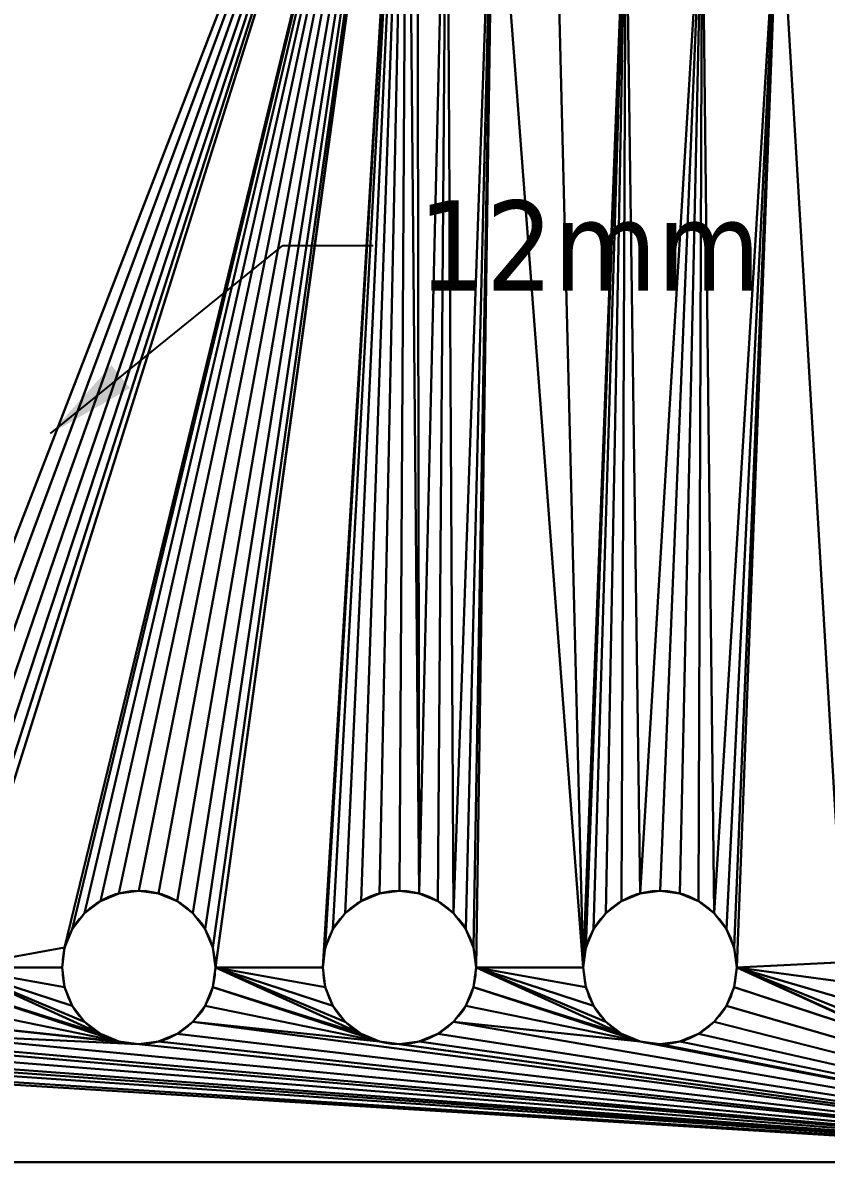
# Model space of a CAD drawing. Extents: x -115 to 1866, y 25 to 1268.
# Drawn here: x 1351 to 1487.1, y 882 to 1075.1 of the extents above; entities that cross this region are included whole.
import ezdxf

# ---------------------------------------------------------------- set-up
doc = ezdxf.new("R2010")
doc.units = 0
doc.layers.get('0').update_dxf_attribs({"color": 13, "linetype": 'CONTINUOUS'})
doc.styles.add('TAHOMA', font='Tahoma.ttf')
doc.dimstyles.get("Standard").update_dxf_attribs({"dimtxt": 0.18, "dimasz": 0.18, "dimexe": 0.18, "dimexo": 0.0625, "dimgap": 0.09, "dimtad": 0, "dimtih": 1, "dimtoh": 1, "dimdec": 4, "dimzin": 0, "dimtxsty": 'STANDARD', "dimcen": 0.09, "dimazin": 3, "dimtfac": 1, "dimtdec": 4, "dimtofl": 0, "dimtmove": 0, "dimatfit": 3, "dimtolj": 1, "dimtzin": 0})

# ---------------------------------------------------------------- blocks, each defined once
blk = doc.blocks.new('__________6')
for p, q in [((187.64, 46.56, 9), (187.64, 46.56)), ((191, 47, 9), (191, 47)), ((194.36, 46.56, 9), (194.36, 46.56)), ((231.8, 46.56, 9), (231.8, 46.56)), ((235.17, 47, 9), (235.17, 47)), ((238.53, 46.56, 9), (238.53, 46.56)), ((275.97, 46.56, 9), (275.97, 46.56)), ((279.33, 47, 9), (279.33, 47)), ((282.7, 46.56, 9), (282.7, 46.56)), ((184.5, 45.26, 9), (184.5, 45.26)), ((197.5, 45.26, 9), (197.5, 45.26)), ((228.67, 45.26, 9), (228.67, 45.26)), ((241.67, 45.26, 9), (241.67, 45.26)), ((272.83, 45.26, 9), (272.83, 45.26)), ((285.83, 45.26, 9), (285.83, 45.26)), ((181.81, 43.19, 9), (181.81, 43.19)), ((200.19, 43.19, 9), (200.19, 43.19)), ((225.97, 43.19, 9), (225.97, 43.19)), ((244.36, 43.19, 9), (244.36, 43.19)), ((270.14, 43.19, 9), (270.14, 43.19)), ((288.53, 43.19, 9), (288.53, 43.19)), ((179.74, 40.5, 9), (179.74, 40.5)), ((202.26, 40.5, 9), (202.26, 40.5)), ((223.91, 40.5, 9), (223.91, 40.5)), ((246.43, 40.5, 9), (246.43, 40.5)), ((268.08, 40.5, 9), (268.08, 40.5)), ((290.59, 40.5, 9), (290.59, 40.5)), ((178.44, 37.36, 9), (178.44, 37.36)), ((203.56, 37.36, 9), (203.56, 37.36)), ((222.61, 37.36, 9), (222.61, 37.36)), ((247.72, 37.36, 9), (247.72, 37.36)), ((266.78, 37.36, 9), (266.78, 37.36)), ((291.89, 37.36, 9), (291.89, 37.36)), ((178, 34, 9), (178, 34)), ((204, 34, 9), (204, 34)), ((222.17, 34, 9), (222.17, 34)), ((248.17, 34, 9), (248.17, 34)), ((266.33, 34, 9), (266.33, 34)), ((292.33, 34, 9), (292.33, 34)), ((178.44, 30.64, 9), (178.44, 30.64)), ((203.56, 30.64, 9), (203.56, 30.64)), ((222.61, 30.64, 9), (222.61, 30.64)), ((247.72, 30.64, 9), (247.72, 30.64)), ((266.78, 30.64, 9), (266.78, 30.64)), ((291.89, 30.64, 9), (291.89, 30.64)), ((179.74, 27.5, 9), (179.74, 27.5)), ((202.26, 27.5, 9), (202.26, 27.5)), ((223.91, 27.5, 9), (223.91, 27.5)), ((246.43, 27.5, 9), (246.43, 27.5)), ((268.08, 27.5, 9), (268.08, 27.5)), ((290.59, 27.5, 9), (290.59, 27.5)), ((181.81, 24.81, 9), (181.81, 24.81)), ((200.19, 24.81, 9), (200.19, 24.81)), ((225.97, 24.81, 9), (225.97, 24.81)), ((244.36, 24.81, 9), (244.36, 24.81)), ((270.14, 24.81, 9), (270.14, 24.81)), ((288.53, 24.81, 9), (288.53, 24.81)), ((184.5, 22.74, 9), (184.5, 22.74)), ((187.64, 21.44, 9), (187.64, 21.44)), ((194.36, 21.44, 9), (194.36, 21.44)), ((197.5, 22.74, 9), (197.5, 22.74)), ((228.67, 22.74, 9), (228.67, 22.74)), ((231.8, 21.44, 9), (231.8, 21.44)), ((238.53, 21.44, 9), (238.53, 21.44)), ((241.67, 22.74, 9), (241.67, 22.74)), ((272.83, 22.74, 9), (272.83, 22.74)), ((275.97, 21.44, 9), (275.97, 21.44)), ((282.7, 21.44, 9), (282.7, 21.44)), ((285.83, 22.74, 9), (285.83, 22.74)), ((191, 21, 9), (191, 21)), ((235.17, 21, 9), (235.17, 21)), ((279.33, 21, 9), (279.33, 21)), ((0, 1), (382, 1)), ((0, 1, 9), (382, 1, 9))]:
    blk.add_line(p, q)
at = {"extrusion": (0, 0, -1)}
for centre in [(-191, 34), (-191, 34, -9), (-235.17, 34), (-235.17, 34, -9), (-279.33, 34, -9), (-279.33, 34)]:
    blk.add_circle(centre, 13, dxfattribs=at)
at = {"color": 23}
mesh = blk.add_polyface(dxfattribs=at)
corners = [(236.5, 270), (238.53, 46.56), (235.17, 47), (238.2, 257.06), (243.2, 245), (241.67, 45.26), (244.36, 43.19), (251.14, 234.64), (246.43, 40.5), (247.72, 37.36), (248.17, 34), (273.56, 221.7), (266.33, 34), (261.5, 226.7), (266.78, 37.36), (268.08, 40.5), (270.14, 43.19), (272.83, 45.26), (275.97, 46.56), (286.5, 220), (279.33, 47), (282.7, 46.56), (285.83, 45.26), (288.53, 43.19), (299.44, 221.7), (290.59, 40.5), (291.89, 37.36), (292.33, 34), (311.5, 226.7), (310.53, 34.89), (311.2, 38.21), (312.71, 41.25), (321.86, 234.64), (314.96, 43.8), (317.78, 45.68), (321, 46.76), (324.39, 46.97), (329.8, 245), (327.71, 46.3), (330.75, 44.79), (334.8, 257.06), (333.3, 42.54), (335.18, 39.72), (336.5, 270), (336.26, 36.5), (336.47, 33.11), (0, 340), (47.2, 282.94), (0, 1), (52.2, 295), (60.14, 305.36), (70.5, 313.3), (82.56, 318.3), (95.5, 320), (382, 340), (45.5, 270), (45.5, 34), (108.44, 318.3), (120.5, 313.3), (130.86, 305.36), (138.8, 295), (273.56, 318.3), (143.8, 282.94), (145.5, 270), (261.5, 313.3), (251.14, 305.36), (243.2, 295), (238.2, 282.94), (146.83, 47), (150.2, 46.56), (153.33, 45.26), (156.03, 43.19), (158.09, 40.5), (159.39, 37.36), (159.83, 34), (178.44, 37.36), (178, 34), (179.74, 40.5), (181.81, 43.19), (184.5, 45.26), (187.64, 46.56), (191, 47), (194.36, 46.56), (197.5, 45.26), (200.19, 43.19), (202.26, 40.5), (203.56, 37.36), (204, 34), (222.17, 34), (222.61, 37.36), (223.91, 40.5), (225.97, 43.19), (228.67, 45.26), (231.8, 46.56), (286.5, 320), (299.44, 318.3), (311.5, 313.3), (321.86, 305.36), (329.8, 295), (334.8, 282.94), (58.5, 21), (382, 1), (55.13, 21.44), (52, 22.74), (49.31, 24.81), (47.24, 27.5), (45.94, 30.64), (61.86, 21.44), (65, 22.74), (102.67, 21), (67.69, 24.81), (99.3, 21.44), (69.76, 27.5), (71.06, 30.64), (96.17, 22.74), (71.5, 34), (93.47, 24.81), (91.41, 27.5), (90.11, 30.64), (89.67, 34), (82.56, 221.7), (106.03, 21.44), (109.17, 22.74), (146.83, 21), (111.86, 24.81), (143.47, 21.44), (113.92, 27.5), (115.22, 30.64), (140.33, 22.74), (115.67, 34), (137.64, 24.81), (135.57, 27.5), (134.28, 30.64), (133.83, 34), (120.5, 226.7), (130.86, 234.64), (150.2, 21.44), (153.33, 22.74), (191, 21), (156.03, 24.81), (187.64, 21.44), (158.09, 27.5), (159.39, 30.64), (184.5, 22.74), (181.81, 24.81), (179.74, 27.5), (178.44, 30.64), (194.36, 21.44), (197.5, 22.74), (200.19, 24.81), (231.8, 21.44), (202.26, 27.5), (203.56, 30.64), (228.67, 22.74), (225.97, 24.81), (223.91, 27.5), (222.61, 30.64), (235.17, 21), (238.53, 21.44), (241.67, 22.74), (244.36, 24.81), (275.97, 21.44), (246.43, 27.5), (247.72, 30.64), (272.83, 22.74), (270.14, 24.81), (268.08, 27.5), (266.78, 30.64), (279.33, 21), (282.7, 21.44), (285.83, 22.74), (288.53, 24.81), (290.59, 27.5), (291.89, 30.64), (319.29, 21.7), (316.25, 23.21), (313.7, 25.46), (311.83, 28.28), (310.74, 31.5), (322.61, 21.03), (326, 21.24), (329.22, 22.32), (332.04, 24.2), (334.29, 26.75), (335.8, 29.79), (45.94, 37.36), (47.2, 257.06), (47.24, 40.5), (52.2, 245), (49.31, 43.19), (52, 45.26), (55.13, 46.56), (60.14, 234.64), (58.5, 47), (61.86, 46.56), (70.5, 226.7), (65, 45.26), (67.69, 43.19), (69.76, 40.5), (71.06, 37.36), (95.5, 220), (90.11, 37.36), (91.41, 40.5), (93.47, 43.19), (96.17, 45.26), (108.44, 221.7), (99.3, 46.56), (102.67, 47), (106.03, 46.56), (109.17, 45.26), (111.86, 43.19), (113.92, 40.5), (115.22, 37.36), (138.8, 245), (134.28, 37.36), (135.57, 40.5), (137.64, 43.19), (140.33, 45.26), (143.8, 257.06), (143.47, 46.56)]
mesh.append_faces([[corners[k] for k in face] for face in [(1, 4, 5), (5, 4, 6), (6, 7, 8), (8, 7, 9), (9, 7, 10), (11, 12, 13), (12, 11, 14), (14, 11, 15), (15, 11, 16), (16, 11, 17), (17, 11, 18), (18, 19, 20), (20, 19, 21), (21, 19, 22), (22, 19, 23), (23, 24, 25), (25, 24, 26), (26, 24, 27), (28, 29, 24), (29, 28, 30), (30, 28, 31), (31, 32, 33), (33, 32, 34), (34, 32, 35), (35, 32, 36), (36, 37, 38), (38, 37, 39), (39, 40, 41), (41, 40, 42), (42, 43, 44), (44, 43, 45), (46, 47, 48), (47, 46, 49), (49, 46, 50), (50, 46, 51), (51, 46, 52), (52, 46, 53), (53, 54, 57), (57, 54, 58), (58, 54, 59), (59, 54, 60), (60, 61, 62), (62, 61, 63), (68, 67, 69), (69, 67, 70), (70, 67, 71), (71, 67, 72), (72, 67, 73), (73, 67, 74), (75, 67, 77), (77, 67, 78), (78, 67, 79), (79, 67, 80), (80, 67, 81), (81, 67, 82), (82, 67, 83), (83, 67, 84), (84, 67, 85), (85, 67, 86), (86, 67, 87), (88, 0, 89), (89, 0, 90), (90, 0, 91), (91, 0, 92), (92, 0, 93), (93, 0, 2), (61, 54, 94), (94, 54, 95), (95, 54, 96), (96, 54, 97), (97, 54, 98), (98, 54, 99), (99, 54, 43), (48, 100, 101), (100, 48, 102), (102, 48, 103), (103, 48, 104), (104, 48, 105), (105, 48, 106), (106, 48, 56), (109, 110, 111), (111, 113, 114), (114, 115, 116), (116, 115, 117), (117, 115, 118), (118, 115, 119), (123, 124, 125), (125, 127, 128), (128, 129, 130), (130, 129, 131), (131, 129, 132), (132, 129, 133), (138, 139, 140), (140, 142, 143), (143, 74, 144), (144, 74, 145), (145, 74, 146), (146, 74, 76), (150, 152, 153), (153, 87, 154), (154, 87, 155), (155, 87, 156), (156, 87, 88), (161, 163, 164), (164, 10, 165), (165, 10, 166), (166, 10, 167), (167, 10, 12), (174, 27, 175), (175, 27, 176), (176, 27, 177), (177, 27, 178), (178, 27, 29), (101, 43, 54), (185, 186, 187), (187, 188, 189), (189, 188, 190), (190, 188, 191), (191, 192, 193), (193, 192, 194), (194, 195, 196), (196, 195, 197), (197, 195, 198), (198, 195, 199), (199, 120, 115), (200, 119, 120), (119, 200, 201), (201, 200, 202), (202, 200, 203), (203, 200, 204), (204, 205, 206), (206, 205, 207), (207, 205, 208), (208, 205, 209), (209, 134, 210), (210, 134, 211), (211, 134, 212), (212, 134, 129), (213, 133, 135), (133, 213, 214), (214, 213, 215), (215, 213, 216), (216, 213, 217), (217, 218, 219), (219, 218, 68)]], dxfattribs={"vtx0": -1, "vtx1": -1, "color": 23})
mesh.append_faces([[corners[k] for k in face] for face in [(48, 55, 56), (60, 54, 61), (63, 67, 68), (74, 67, 75), (87, 0, 88), (101, 108, 109), (119, 115, 120), (101, 122, 123), (133, 129, 134), (101, 137, 138), (101, 149, 150), (101, 160, 161), (12, 10, 7), (101, 173, 174), (29, 27, 24), (101, 45, 43)]], dxfattribs={"vtx0": -1, "vtx1": -1, "vtx2": -1, "color": 23})
mesh.append_faces([[corners[k] for k in face] for face in [(0, 1, 2), (1, 0, 3), (1, 3, 4), (6, 4, 7), (18, 11, 19), (23, 19, 24), (31, 28, 32), (36, 32, 37), (39, 37, 40), (42, 40, 43), (53, 46, 54), (48, 47, 55), (63, 61, 64), (63, 64, 65), (63, 65, 66), (63, 66, 67), (74, 75, 76), (87, 67, 0), (101, 100, 107), (101, 107, 108), (109, 108, 110), (111, 110, 112), (111, 112, 113), (114, 113, 115), (101, 109, 121), (101, 121, 122), (123, 122, 124), (125, 124, 126), (125, 126, 127), (128, 127, 129), (133, 134, 135), (101, 123, 136), (101, 136, 137), (138, 137, 139), (140, 139, 141), (140, 141, 142), (143, 142, 74), (101, 138, 147), (101, 147, 148), (101, 148, 149), (150, 149, 151), (150, 151, 152), (153, 152, 87), (101, 150, 157), (101, 157, 158), (101, 158, 159), (101, 159, 160), (161, 160, 162), (161, 162, 163), (164, 163, 10), (12, 7, 13), (101, 161, 168), (101, 168, 169), (101, 169, 170), (101, 170, 171), (101, 171, 172), (101, 172, 173), (174, 173, 27), (101, 174, 179), (101, 179, 180), (101, 180, 181), (101, 181, 182), (101, 182, 183), (101, 183, 184), (101, 184, 45), (55, 185, 56), (185, 55, 186), (187, 186, 188), (191, 188, 192), (194, 192, 195), (199, 195, 120), (204, 200, 205), (209, 205, 134), (217, 213, 218), (68, 218, 63)]], dxfattribs={"vtx0": -1, "vtx2": -1, "color": 23})
mesh = blk.add_polyface(dxfattribs=at)
corners = [(45.94, 37.36, 9), (45.5, 270, 9), (45.5, 34, 9), (47.2, 257.06, 9), (47.24, 40.5, 9), (52.2, 245, 9), (49.31, 43.19, 9), (52, 45.26, 9), (55.13, 46.56, 9), (60.14, 234.64, 9), (58.5, 47, 9), (61.86, 46.56, 9), (70.5, 226.7, 9), (65, 45.26, 9), (67.69, 43.19, 9), (69.76, 40.5, 9), (71.06, 37.36, 9), (82.56, 221.7, 9), (71.5, 34, 9), (89.67, 34, 9), (95.5, 220, 9), (90.11, 37.36, 9), (91.41, 40.5, 9), (93.47, 43.19, 9), (96.17, 45.26, 9), (108.44, 221.7, 9), (99.3, 46.56, 9), (102.67, 47, 9), (106.03, 46.56, 9), (109.17, 45.26, 9), (120.5, 226.7, 9), (111.86, 43.19, 9), (113.92, 40.5, 9), (115.22, 37.36, 9), (115.67, 34, 9), (133.83, 34, 9), (138.8, 245, 9), (130.86, 234.64, 9), (134.28, 37.36, 9), (135.57, 40.5, 9), (137.64, 43.19, 9), (140.33, 45.26, 9), (143.8, 257.06, 9), (143.47, 46.56, 9), (146.83, 47, 9), (145.5, 270, 9), (238.53, 46.56, 9), (236.5, 270, 9), (235.17, 47, 9), (238.2, 257.06, 9), (243.2, 245, 9), (241.67, 45.26, 9), (244.36, 43.19, 9), (251.14, 234.64, 9), (246.43, 40.5, 9), (247.72, 37.36, 9), (248.17, 34, 9), (0, 1, 9), (45.94, 30.64, 9), (0, 340, 9), (47.24, 27.5, 9), (49.31, 24.81, 9), (52, 22.74, 9), (55.13, 21.44, 9), (58.5, 21, 9), (382, 1, 9), (61.86, 21.44, 9), (65, 22.74, 9), (102.67, 21, 9), (67.69, 24.81, 9), (99.3, 21.44, 9), (69.76, 27.5, 9), (71.06, 30.64, 9), (96.17, 22.74, 9), (93.47, 24.81, 9), (91.41, 27.5, 9), (90.11, 30.64, 9), (106.03, 21.44, 9), (109.17, 22.74, 9), (146.83, 21, 9), (111.86, 24.81, 9), (143.47, 21.44, 9), (113.92, 27.5, 9), (115.22, 30.64, 9), (140.33, 22.74, 9), (137.64, 24.81, 9), (135.57, 27.5, 9), (134.28, 30.64, 9), (150.2, 21.44, 9), (153.33, 22.74, 9), (191, 21, 9), (156.03, 24.81, 9), (187.64, 21.44, 9), (158.09, 27.5, 9), (159.39, 30.64, 9), (184.5, 22.74, 9), (159.83, 34, 9), (181.81, 24.81, 9), (179.74, 27.5, 9), (178.44, 30.64, 9), (178, 34, 9), (194.36, 21.44, 9), (197.5, 22.74, 9), (200.19, 24.81, 9), (231.8, 21.44, 9), (202.26, 27.5, 9), (203.56, 30.64, 9), (228.67, 22.74, 9), (204, 34, 9), (225.97, 24.81, 9), (223.91, 27.5, 9), (222.61, 30.64, 9), (222.17, 34, 9), (235.17, 21, 9), (238.53, 21.44, 9), (241.67, 22.74, 9), (244.36, 24.81, 9), (275.97, 21.44, 9), (246.43, 27.5, 9), (247.72, 30.64, 9), (272.83, 22.74, 9), (270.14, 24.81, 9), (268.08, 27.5, 9), (266.78, 30.64, 9), (266.33, 34, 9), (261.5, 226.7, 9), (279.33, 21, 9), (282.7, 21.44, 9), (285.83, 22.74, 9), (288.53, 24.81, 9), (290.59, 27.5, 9), (291.89, 30.64, 9), (319.29, 21.7, 9), (292.33, 34, 9), (316.25, 23.21, 9), (313.7, 25.46, 9), (311.83, 28.28, 9), (310.74, 31.5, 9), (310.53, 34.89, 9), (299.44, 221.7, 9), (322.61, 21.03, 9), (326, 21.24, 9), (329.22, 22.32, 9), (332.04, 24.2, 9), (334.29, 26.75, 9), (335.8, 29.79, 9), (336.47, 33.11, 9), (336.5, 270, 9), (95.5, 320, 9), (382, 340, 9), (82.56, 318.3, 9), (70.5, 313.3, 9), (60.14, 305.36, 9), (52.2, 295, 9), (47.2, 282.94, 9), (108.44, 318.3, 9), (120.5, 313.3, 9), (130.86, 305.36, 9), (138.8, 295, 9), (273.56, 318.3, 9), (143.8, 282.94, 9), (261.5, 313.3, 9), (251.14, 305.36, 9), (243.2, 295, 9), (238.2, 282.94, 9), (150.2, 46.56, 9), (153.33, 45.26, 9), (156.03, 43.19, 9), (158.09, 40.5, 9), (159.39, 37.36, 9), (178.44, 37.36, 9), (179.74, 40.5, 9), (181.81, 43.19, 9), (184.5, 45.26, 9), (187.64, 46.56, 9), (191, 47, 9), (194.36, 46.56, 9), (197.5, 45.26, 9), (200.19, 43.19, 9), (202.26, 40.5, 9), (203.56, 37.36, 9), (222.61, 37.36, 9), (223.91, 40.5, 9), (225.97, 43.19, 9), (228.67, 45.26, 9), (231.8, 46.56, 9), (286.5, 320, 9), (299.44, 318.3, 9), (311.5, 313.3, 9), (321.86, 305.36, 9), (329.8, 295, 9), (334.8, 282.94, 9), (311.5, 226.7, 9), (311.2, 38.21, 9), (312.71, 41.25, 9), (321.86, 234.64, 9), (314.96, 43.8, 9), (317.78, 45.68, 9), (321, 46.76, 9), (324.39, 46.97, 9), (329.8, 245, 9), (327.71, 46.3, 9), (330.75, 44.79, 9), (334.8, 257.06, 9), (333.3, 42.54, 9), (335.18, 39.72, 9), (336.26, 36.5, 9), (273.56, 221.7, 9), (266.78, 37.36, 9), (268.08, 40.5, 9), (270.14, 43.19, 9), (272.83, 45.26, 9), (275.97, 46.56, 9), (286.5, 220, 9), (279.33, 47, 9), (282.7, 46.56, 9), (285.83, 45.26, 9), (288.53, 43.19, 9), (290.59, 40.5, 9), (291.89, 37.36, 9)]
mesh.append_faces([[corners[k] for k in face] for face in [(0, 1, 2), (1, 0, 3), (3, 4, 5), (5, 8, 9), (9, 11, 12), (12, 16, 17), (20, 24, 25), (25, 29, 30), (36, 41, 42), (42, 44, 45), (46, 47, 48), (47, 46, 49), (49, 46, 50), (50, 52, 53), (57, 58, 59), (58, 57, 60), (60, 57, 61), (61, 57, 62), (62, 57, 63), (63, 57, 64), (64, 65, 66), (66, 65, 67), (67, 68, 69), (69, 70, 71), (71, 70, 72), (72, 73, 18), (68, 65, 77), (77, 65, 78), (78, 79, 80), (80, 81, 82), (82, 81, 83), (83, 84, 34), (30, 35, 37), (79, 65, 88), (88, 65, 89), (89, 90, 91), (91, 92, 93), (93, 92, 94), (94, 95, 96), (90, 65, 101), (101, 65, 102), (102, 65, 103), (103, 104, 105), (105, 104, 106), (106, 107, 108), (104, 65, 113), (113, 65, 114), (114, 65, 115), (115, 65, 116), (116, 117, 118), (118, 117, 119), (119, 120, 56), (53, 124, 125), (117, 65, 126), (126, 65, 127), (127, 65, 128), (128, 65, 129), (129, 65, 130), (130, 65, 131), (131, 132, 133), (132, 65, 140), (140, 65, 141), (141, 65, 142), (142, 65, 143), (143, 65, 144), (144, 65, 145), (145, 65, 146), (59, 148, 149), (148, 59, 150), (150, 59, 151), (151, 59, 152), (152, 59, 153), (153, 59, 154), (154, 59, 1), (159, 45, 161), (161, 45, 162), (162, 45, 163), (163, 45, 164), (170, 96, 100), (164, 108, 47), (149, 147, 65), (192, 194, 195), (195, 199, 200), (200, 202, 203), (203, 205, 147), (207, 212, 213), (213, 217, 139)]], dxfattribs={"vtx0": -1, "vtx1": -1, "color": 23})
mesh.append_faces([[corners[k] for k in face] for face in [(67, 65, 68), (18, 19, 17), (78, 65, 79), (34, 35, 30), (89, 65, 90), (103, 65, 104), (116, 65, 117), (56, 124, 53), (131, 65, 132), (133, 138, 139), (146, 65, 147), (1, 59, 2), (149, 158, 159), (164, 45, 44), (164, 96, 170), (47, 108, 112)]], dxfattribs={"vtx0": -1, "vtx1": -1, "vtx2": -1, "color": 23})
mesh.append_faces([[corners[k] for k in face] for face in [(3, 0, 4), (5, 4, 6), (5, 6, 7), (5, 7, 8), (9, 8, 10), (9, 10, 11), (12, 11, 13), (12, 13, 14), (12, 14, 15), (12, 15, 16), (17, 16, 18), (19, 20, 17), (20, 19, 21), (20, 21, 22), (20, 22, 23), (20, 23, 24), (25, 24, 26), (25, 26, 27), (25, 27, 28), (25, 28, 29), (30, 29, 31), (30, 31, 32), (30, 32, 33), (30, 33, 34), (35, 36, 37), (36, 35, 38), (36, 38, 39), (36, 39, 40), (36, 40, 41), (42, 41, 43), (42, 43, 44), (50, 46, 51), (50, 51, 52), (53, 52, 54), (53, 54, 55), (53, 55, 56), (64, 57, 65), (59, 58, 2), (69, 68, 70), (72, 70, 73), (18, 73, 74), (18, 74, 75), (18, 75, 76), (18, 76, 19), (80, 79, 81), (83, 81, 84), (34, 84, 85), (34, 85, 86), (34, 86, 87), (34, 87, 35), (91, 90, 92), (94, 92, 95), (96, 95, 97), (96, 97, 98), (96, 98, 99), (96, 99, 100), (106, 104, 107), (108, 107, 109), (108, 109, 110), (108, 110, 111), (108, 111, 112), (119, 117, 120), (56, 120, 121), (56, 121, 122), (56, 122, 123), (56, 123, 124), (133, 132, 134), (133, 134, 135), (133, 135, 136), (133, 136, 137), (133, 137, 138), (149, 148, 155), (149, 155, 156), (149, 156, 157), (149, 157, 158), (159, 158, 160), (159, 160, 45), (164, 44, 165), (164, 165, 166), (164, 166, 167), (164, 167, 168), (164, 168, 169), (164, 169, 96), (164, 170, 171), (164, 171, 172), (164, 172, 173), (164, 173, 174), (164, 174, 175), (164, 175, 176), (164, 176, 177), (164, 177, 178), (164, 178, 179), (164, 179, 180), (164, 180, 108), (47, 112, 181), (47, 181, 182), (47, 182, 183), (47, 183, 184), (47, 184, 185), (47, 185, 48), (149, 159, 186), (149, 186, 187), (149, 187, 188), (149, 188, 189), (149, 189, 190), (149, 190, 191), (149, 191, 147), (138, 192, 139), (192, 138, 193), (192, 193, 194), (195, 194, 196), (195, 196, 197), (195, 197, 198), (195, 198, 199), (200, 199, 201), (200, 201, 202), (203, 202, 204), (203, 204, 205), (147, 205, 206), (147, 206, 146), (124, 207, 125), (207, 124, 208), (207, 208, 209), (207, 209, 210), (207, 210, 211), (207, 211, 212), (213, 212, 214), (213, 214, 215), (213, 215, 216), (213, 216, 217), (139, 217, 218), (139, 218, 219), (139, 219, 133)]], dxfattribs={"vtx0": -1, "vtx2": -1, "color": 23})
mesh = blk.add_polyface(dxfattribs=at)
corners = [(187.64, 46.56, 9), (184.5, 45.26), (187.64, 46.56), (184.5, 45.26, 9)]
mesh.append_faces([[corners[k] for k in face] for face in [(0, 1, 2), (1, 0, 3)]], dxfattribs={"vtx0": -1, "color": 23})
mesh = blk.add_polyface(dxfattribs=at)
corners = [(191, 47, 9), (187.64, 46.56), (191, 47), (187.64, 46.56, 9)]
mesh.append_faces([[corners[k] for k in face] for face in [(0, 1, 2), (1, 0, 3)]], dxfattribs={"vtx0": -1, "color": 23})
mesh = blk.add_polyface(dxfattribs=at)
corners = [(194.36, 46.56, 9), (191, 47), (194.36, 46.56), (191, 47, 9)]
mesh.append_faces([[corners[k] for k in face] for face in [(0, 1, 2), (1, 0, 3)]], dxfattribs={"vtx0": -1, "color": 23})
mesh = blk.add_polyface(dxfattribs=at)
corners = [(197.5, 45.26, 9), (194.36, 46.56), (197.5, 45.26), (194.36, 46.56, 9)]
mesh.append_faces([[corners[k] for k in face] for face in [(0, 1, 2), (1, 0, 3)]], dxfattribs={"vtx0": -1, "color": 23})
mesh = blk.add_polyface(dxfattribs=at)
corners = [(231.8, 46.56, 9), (228.67, 45.26), (231.8, 46.56), (228.67, 45.26, 9)]
mesh.append_faces([[corners[k] for k in face] for face in [(0, 1, 2), (1, 0, 3)]], dxfattribs={"vtx0": -1, "color": 23})
mesh = blk.add_polyface(dxfattribs=at)
corners = [(235.17, 47, 9), (231.8, 46.56), (235.17, 47), (231.8, 46.56, 9)]
mesh.append_faces([[corners[k] for k in face] for face in [(0, 1, 2), (1, 0, 3)]], dxfattribs={"vtx0": -1, "color": 23})
mesh = blk.add_polyface(dxfattribs=at)
corners = [(238.53, 46.56, 9), (235.17, 47), (238.53, 46.56), (235.17, 47, 9)]
mesh.append_faces([[corners[k] for k in face] for face in [(0, 1, 2), (1, 0, 3)]], dxfattribs={"vtx0": -1, "color": 23})
mesh = blk.add_polyface(dxfattribs=at)
corners = [(241.67, 45.26, 9), (238.53, 46.56), (241.67, 45.26), (238.53, 46.56, 9)]
mesh.append_faces([[corners[k] for k in face] for face in [(0, 1, 2), (1, 0, 3)]], dxfattribs={"vtx0": -1, "color": 23})
mesh = blk.add_polyface(dxfattribs=at)
corners = [(275.97, 46.56, 9), (272.83, 45.26), (275.97, 46.56), (272.83, 45.26, 9)]
mesh.append_faces([[corners[k] for k in face] for face in [(0, 1, 2), (1, 0, 3)]], dxfattribs={"vtx0": -1, "color": 23})
mesh = blk.add_polyface(dxfattribs=at)
corners = [(279.33, 47, 9), (275.97, 46.56), (279.33, 47), (275.97, 46.56, 9)]
mesh.append_faces([[corners[k] for k in face] for face in [(0, 1, 2), (1, 0, 3)]], dxfattribs={"vtx0": -1, "color": 23})
mesh = blk.add_polyface(dxfattribs=at)
corners = [(282.7, 46.56, 9), (279.33, 47), (282.7, 46.56), (279.33, 47, 9)]
mesh.append_faces([[corners[k] for k in face] for face in [(0, 1, 2), (1, 0, 3)]], dxfattribs={"vtx0": -1, "color": 23})
mesh = blk.add_polyface(dxfattribs=at)
corners = [(285.83, 45.26, 9), (282.7, 46.56), (285.83, 45.26), (282.7, 46.56, 9)]
mesh.append_faces([[corners[k] for k in face] for face in [(0, 1, 2), (1, 0, 3)]], dxfattribs={"vtx0": -1, "color": 23})
mesh = blk.add_polyface(dxfattribs=at)
corners = [(184.5, 45.26, 9), (181.81, 43.19), (184.5, 45.26), (181.81, 43.19, 9)]
mesh.append_faces([[corners[k] for k in face] for face in [(0, 1, 2), (1, 0, 3)]], dxfattribs={"vtx0": -1, "color": 23})
mesh = blk.add_polyface(dxfattribs=at)
corners = [(200.19, 43.19, 9), (197.5, 45.26), (200.19, 43.19), (197.5, 45.26, 9)]
mesh.append_faces([[corners[k] for k in face] for face in [(0, 1, 2), (1, 0, 3)]], dxfattribs={"vtx0": -1, "color": 23})
mesh = blk.add_polyface(dxfattribs=at)
corners = [(228.67, 45.26, 9), (225.97, 43.19), (228.67, 45.26), (225.97, 43.19, 9)]
mesh.append_faces([[corners[k] for k in face] for face in [(0, 1, 2), (1, 0, 3)]], dxfattribs={"vtx0": -1, "color": 23})
mesh = blk.add_polyface(dxfattribs=at)
corners = [(244.36, 43.19, 9), (241.67, 45.26), (244.36, 43.19), (241.67, 45.26, 9)]
mesh.append_faces([[corners[k] for k in face] for face in [(0, 1, 2), (1, 0, 3)]], dxfattribs={"vtx0": -1, "color": 23})
mesh = blk.add_polyface(dxfattribs=at)
corners = [(272.83, 45.26, 9), (270.14, 43.19), (272.83, 45.26), (270.14, 43.19, 9)]
mesh.append_faces([[corners[k] for k in face] for face in [(0, 1, 2), (1, 0, 3)]], dxfattribs={"vtx0": -1, "color": 23})
mesh = blk.add_polyface(dxfattribs=at)
corners = [(288.53, 43.19, 9), (285.83, 45.26), (288.53, 43.19), (285.83, 45.26, 9)]
mesh.append_faces([[corners[k] for k in face] for face in [(0, 1, 2), (1, 0, 3)]], dxfattribs={"vtx0": -1, "color": 23})
mesh = blk.add_polyface(dxfattribs=at)
corners = [(181.81, 43.19), (179.74, 40.5, 9), (179.74, 40.5), (181.81, 43.19, 9)]
mesh.append_faces([[corners[k] for k in face] for face in [(0, 1, 2), (1, 0, 3)]], dxfattribs={"vtx0": -1, "color": 23})
mesh = blk.add_polyface(dxfattribs=at)
corners = [(200.19, 43.19, 9), (202.26, 40.5), (202.26, 40.5, 9), (200.19, 43.19)]
mesh.append_faces([[corners[k] for k in face] for face in [(0, 1, 2), (1, 0, 3)]], dxfattribs={"vtx0": -1, "color": 23})
mesh = blk.add_polyface(dxfattribs=at)
corners = [(225.97, 43.19), (223.91, 40.5, 9), (223.91, 40.5), (225.97, 43.19, 9)]
mesh.append_faces([[corners[k] for k in face] for face in [(0, 1, 2), (1, 0, 3)]], dxfattribs={"vtx0": -1, "color": 23})
mesh = blk.add_polyface(dxfattribs=at)
corners = [(244.36, 43.19, 9), (246.43, 40.5), (246.43, 40.5, 9), (244.36, 43.19)]
mesh.append_faces([[corners[k] for k in face] for face in [(0, 1, 2), (1, 0, 3)]], dxfattribs={"vtx0": -1, "color": 23})
mesh = blk.add_polyface(dxfattribs=at)
corners = [(270.14, 43.19), (268.08, 40.5, 9), (268.08, 40.5), (270.14, 43.19, 9)]
mesh.append_faces([[corners[k] for k in face] for face in [(0, 1, 2), (1, 0, 3)]], dxfattribs={"vtx0": -1, "color": 23})
mesh = blk.add_polyface(dxfattribs=at)
corners = [(288.53, 43.19, 9), (290.59, 40.5), (290.59, 40.5, 9), (288.53, 43.19)]
mesh.append_faces([[corners[k] for k in face] for face in [(0, 1, 2), (1, 0, 3)]], dxfattribs={"vtx0": -1, "color": 23})
mesh = blk.add_polyface(dxfattribs=at)
corners = [(179.74, 40.5), (178.44, 37.36, 9), (178.44, 37.36), (179.74, 40.5, 9)]
mesh.append_faces([[corners[k] for k in face] for face in [(0, 1, 2), (1, 0, 3)]], dxfattribs={"vtx0": -1, "color": 23})
mesh = blk.add_polyface(dxfattribs=at)
corners = [(202.26, 40.5, 9), (203.56, 37.36), (203.56, 37.36, 9), (202.26, 40.5)]
mesh.append_faces([[corners[k] for k in face] for face in [(0, 1, 2), (1, 0, 3)]], dxfattribs={"vtx0": -1, "color": 23})
mesh = blk.add_polyface(dxfattribs=at)
corners = [(223.91, 40.5), (222.61, 37.36, 9), (222.61, 37.36), (223.91, 40.5, 9)]
mesh.append_faces([[corners[k] for k in face] for face in [(0, 1, 2), (1, 0, 3)]], dxfattribs={"vtx0": -1, "color": 23})
mesh = blk.add_polyface(dxfattribs=at)
corners = [(246.43, 40.5, 9), (247.72, 37.36), (247.72, 37.36, 9), (246.43, 40.5)]
mesh.append_faces([[corners[k] for k in face] for face in [(0, 1, 2), (1, 0, 3)]], dxfattribs={"vtx0": -1, "color": 23})
mesh = blk.add_polyface(dxfattribs=at)
corners = [(268.08, 40.5), (266.78, 37.36, 9), (266.78, 37.36), (268.08, 40.5, 9)]
mesh.append_faces([[corners[k] for k in face] for face in [(0, 1, 2), (1, 0, 3)]], dxfattribs={"vtx0": -1, "color": 23})
mesh = blk.add_polyface(dxfattribs=at)
corners = [(290.59, 40.5, 9), (291.89, 37.36), (291.89, 37.36, 9), (290.59, 40.5)]
mesh.append_faces([[corners[k] for k in face] for face in [(0, 1, 2), (1, 0, 3)]], dxfattribs={"vtx0": -1, "color": 23})
mesh = blk.add_polyface(dxfattribs=at)
corners = [(178.44, 37.36), (178, 34, 9), (178, 34), (178.44, 37.36, 9)]
mesh.append_faces([[corners[k] for k in face] for face in [(0, 1, 2), (1, 0, 3)]], dxfattribs={"vtx0": -1, "color": 23})
mesh = blk.add_polyface(dxfattribs=at)
corners = [(203.56, 37.36, 9), (204, 34), (204, 34, 9), (203.56, 37.36)]
mesh.append_faces([[corners[k] for k in face] for face in [(0, 1, 2), (1, 0, 3)]], dxfattribs={"vtx0": -1, "color": 23})
mesh = blk.add_polyface(dxfattribs=at)
corners = [(222.61, 37.36), (222.17, 34, 9), (222.17, 34), (222.61, 37.36, 9)]
mesh.append_faces([[corners[k] for k in face] for face in [(0, 1, 2), (1, 0, 3)]], dxfattribs={"vtx0": -1, "color": 23})
mesh = blk.add_polyface(dxfattribs=at)
corners = [(247.72, 37.36, 9), (248.17, 34), (248.17, 34, 9), (247.72, 37.36)]
mesh.append_faces([[corners[k] for k in face] for face in [(0, 1, 2), (1, 0, 3)]], dxfattribs={"vtx0": -1, "color": 23})
mesh = blk.add_polyface(dxfattribs=at)
corners = [(266.78, 37.36), (266.33, 34, 9), (266.33, 34), (266.78, 37.36, 9)]
mesh.append_faces([[corners[k] for k in face] for face in [(0, 1, 2), (1, 0, 3)]], dxfattribs={"vtx0": -1, "color": 23})
mesh = blk.add_polyface(dxfattribs=at)
corners = [(291.89, 37.36, 9), (292.33, 34), (292.33, 34, 9), (291.89, 37.36)]
mesh.append_faces([[corners[k] for k in face] for face in [(0, 1, 2), (1, 0, 3)]], dxfattribs={"vtx0": -1, "color": 23})
mesh = blk.add_polyface(dxfattribs=at)
corners = [(178, 34), (178.44, 30.64, 9), (178.44, 30.64), (178, 34, 9)]
mesh.append_faces([[corners[k] for k in face] for face in [(0, 1, 2), (1, 0, 3)]], dxfattribs={"vtx0": -1, "color": 23})
mesh = blk.add_polyface(dxfattribs=at)
corners = [(204, 34, 9), (203.56, 30.64), (203.56, 30.64, 9), (204, 34)]
mesh.append_faces([[corners[k] for k in face] for face in [(0, 1, 2), (1, 0, 3)]], dxfattribs={"vtx0": -1, "color": 23})
mesh = blk.add_polyface(dxfattribs=at)
corners = [(222.17, 34), (222.61, 30.64, 9), (222.61, 30.64), (222.17, 34, 9)]
mesh.append_faces([[corners[k] for k in face] for face in [(0, 1, 2), (1, 0, 3)]], dxfattribs={"vtx0": -1, "color": 23})
mesh = blk.add_polyface(dxfattribs=at)
corners = [(248.17, 34, 9), (247.72, 30.64), (247.72, 30.64, 9), (248.17, 34)]
mesh.append_faces([[corners[k] for k in face] for face in [(0, 1, 2), (1, 0, 3)]], dxfattribs={"vtx0": -1, "color": 23})
mesh = blk.add_polyface(dxfattribs=at)
corners = [(266.33, 34), (266.78, 30.64, 9), (266.78, 30.64), (266.33, 34, 9)]
mesh.append_faces([[corners[k] for k in face] for face in [(0, 1, 2), (1, 0, 3)]], dxfattribs={"vtx0": -1, "color": 23})
mesh = blk.add_polyface(dxfattribs=at)
corners = [(292.33, 34, 9), (291.89, 30.64), (291.89, 30.64, 9), (292.33, 34)]
mesh.append_faces([[corners[k] for k in face] for face in [(0, 1, 2), (1, 0, 3)]], dxfattribs={"vtx0": -1, "color": 23})
mesh = blk.add_polyface(dxfattribs=at)
corners = [(178.44, 30.64), (179.74, 27.5, 9), (179.74, 27.5), (178.44, 30.64, 9)]
mesh.append_faces([[corners[k] for k in face] for face in [(0, 1, 2), (1, 0, 3)]], dxfattribs={"vtx0": -1, "color": 23})
mesh = blk.add_polyface(dxfattribs=at)
corners = [(203.56, 30.64, 9), (202.26, 27.5), (202.26, 27.5, 9), (203.56, 30.64)]
mesh.append_faces([[corners[k] for k in face] for face in [(0, 1, 2), (1, 0, 3)]], dxfattribs={"vtx0": -1, "color": 23})
mesh = blk.add_polyface(dxfattribs=at)
corners = [(222.61, 30.64), (223.91, 27.5, 9), (223.91, 27.5), (222.61, 30.64, 9)]
mesh.append_faces([[corners[k] for k in face] for face in [(0, 1, 2), (1, 0, 3)]], dxfattribs={"vtx0": -1, "color": 23})
mesh = blk.add_polyface(dxfattribs=at)
corners = [(247.72, 30.64, 9), (246.43, 27.5), (246.43, 27.5, 9), (247.72, 30.64)]
mesh.append_faces([[corners[k] for k in face] for face in [(0, 1, 2), (1, 0, 3)]], dxfattribs={"vtx0": -1, "color": 23})
mesh = blk.add_polyface(dxfattribs=at)
corners = [(266.78, 30.64), (268.08, 27.5, 9), (268.08, 27.5), (266.78, 30.64, 9)]
mesh.append_faces([[corners[k] for k in face] for face in [(0, 1, 2), (1, 0, 3)]], dxfattribs={"vtx0": -1, "color": 23})
mesh = blk.add_polyface(dxfattribs=at)
corners = [(291.89, 30.64, 9), (290.59, 27.5), (290.59, 27.5, 9), (291.89, 30.64)]
mesh.append_faces([[corners[k] for k in face] for face in [(0, 1, 2), (1, 0, 3)]], dxfattribs={"vtx0": -1, "color": 23})
mesh = blk.add_polyface(dxfattribs=at)
corners = [(179.74, 27.5), (181.81, 24.81, 9), (181.81, 24.81), (179.74, 27.5, 9)]
mesh.append_faces([[corners[k] for k in face] for face in [(0, 1, 2), (1, 0, 3)]], dxfattribs={"vtx0": -1, "color": 23})
mesh = blk.add_polyface(dxfattribs=at)
corners = [(202.26, 27.5, 9), (200.19, 24.81), (200.19, 24.81, 9), (202.26, 27.5)]
mesh.append_faces([[corners[k] for k in face] for face in [(0, 1, 2), (1, 0, 3)]], dxfattribs={"vtx0": -1, "color": 23})
mesh = blk.add_polyface(dxfattribs=at)
corners = [(223.91, 27.5), (225.97, 24.81, 9), (225.97, 24.81), (223.91, 27.5, 9)]
mesh.append_faces([[corners[k] for k in face] for face in [(0, 1, 2), (1, 0, 3)]], dxfattribs={"vtx0": -1, "color": 23})
mesh = blk.add_polyface(dxfattribs=at)
corners = [(246.43, 27.5, 9), (244.36, 24.81), (244.36, 24.81, 9), (246.43, 27.5)]
mesh.append_faces([[corners[k] for k in face] for face in [(0, 1, 2), (1, 0, 3)]], dxfattribs={"vtx0": -1, "color": 23})
mesh = blk.add_polyface(dxfattribs=at)
corners = [(268.08, 27.5), (270.14, 24.81, 9), (270.14, 24.81), (268.08, 27.5, 9)]
mesh.append_faces([[corners[k] for k in face] for face in [(0, 1, 2), (1, 0, 3)]], dxfattribs={"vtx0": -1, "color": 23})
mesh = blk.add_polyface(dxfattribs=at)
corners = [(290.59, 27.5, 9), (288.53, 24.81), (288.53, 24.81, 9), (290.59, 27.5)]
mesh.append_faces([[corners[k] for k in face] for face in [(0, 1, 2), (1, 0, 3)]], dxfattribs={"vtx0": -1, "color": 23})
mesh = blk.add_polyface(dxfattribs=at)
corners = [(181.81, 24.81, 9), (184.5, 22.74), (181.81, 24.81), (184.5, 22.74, 9)]
mesh.append_faces([[corners[k] for k in face] for face in [(0, 1, 2), (1, 0, 3)]], dxfattribs={"vtx0": -1, "color": 23})
mesh = blk.add_polyface(dxfattribs=at)
corners = [(197.5, 22.74, 9), (200.19, 24.81), (197.5, 22.74), (200.19, 24.81, 9)]
mesh.append_faces([[corners[k] for k in face] for face in [(0, 1, 2), (1, 0, 3)]], dxfattribs={"vtx0": -1, "color": 23})
mesh = blk.add_polyface(dxfattribs=at)
corners = [(225.97, 24.81, 9), (228.67, 22.74), (225.97, 24.81), (228.67, 22.74, 9)]
mesh.append_faces([[corners[k] for k in face] for face in [(0, 1, 2), (1, 0, 3)]], dxfattribs={"vtx0": -1, "color": 23})
mesh = blk.add_polyface(dxfattribs=at)
corners = [(241.67, 22.74, 9), (244.36, 24.81), (241.67, 22.74), (244.36, 24.81, 9)]
mesh.append_faces([[corners[k] for k in face] for face in [(0, 1, 2), (1, 0, 3)]], dxfattribs={"vtx0": -1, "color": 23})
mesh = blk.add_polyface(dxfattribs=at)
corners = [(270.14, 24.81, 9), (272.83, 22.74), (270.14, 24.81), (272.83, 22.74, 9)]
mesh.append_faces([[corners[k] for k in face] for face in [(0, 1, 2), (1, 0, 3)]], dxfattribs={"vtx0": -1, "color": 23})
mesh = blk.add_polyface(dxfattribs=at)
corners = [(285.83, 22.74, 9), (288.53, 24.81), (285.83, 22.74), (288.53, 24.81, 9)]
mesh.append_faces([[corners[k] for k in face] for face in [(0, 1, 2), (1, 0, 3)]], dxfattribs={"vtx0": -1, "color": 23})
mesh = blk.add_polyface(dxfattribs=at)
corners = [(184.5, 22.74, 9), (187.64, 21.44), (184.5, 22.74), (187.64, 21.44, 9)]
mesh.append_faces([[corners[k] for k in face] for face in [(0, 1, 2), (1, 0, 3)]], dxfattribs={"vtx0": -1, "color": 23})
mesh = blk.add_polyface(dxfattribs=at)
corners = [(187.64, 21.44, 9), (191, 21), (187.64, 21.44), (191, 21, 9)]
mesh.append_faces([[corners[k] for k in face] for face in [(0, 1, 2), (1, 0, 3)]], dxfattribs={"vtx0": -1, "color": 23})
mesh = blk.add_polyface(dxfattribs=at)
corners = [(191, 21, 9), (194.36, 21.44), (191, 21), (194.36, 21.44, 9)]
mesh.append_faces([[corners[k] for k in face] for face in [(0, 1, 2), (1, 0, 3)]], dxfattribs={"vtx0": -1, "color": 23})
mesh = blk.add_polyface(dxfattribs=at)
corners = [(194.36, 21.44, 9), (197.5, 22.74), (194.36, 21.44), (197.5, 22.74, 9)]
mesh.append_faces([[corners[k] for k in face] for face in [(0, 1, 2), (1, 0, 3)]], dxfattribs={"vtx0": -1, "color": 23})
mesh = blk.add_polyface(dxfattribs=at)
corners = [(228.67, 22.74, 9), (231.8, 21.44), (228.67, 22.74), (231.8, 21.44, 9)]
mesh.append_faces([[corners[k] for k in face] for face in [(0, 1, 2), (1, 0, 3)]], dxfattribs={"vtx0": -1, "color": 23})
mesh = blk.add_polyface(dxfattribs=at)
corners = [(231.8, 21.44, 9), (235.17, 21), (231.8, 21.44), (235.17, 21, 9)]
mesh.append_faces([[corners[k] for k in face] for face in [(0, 1, 2), (1, 0, 3)]], dxfattribs={"vtx0": -1, "color": 23})
mesh = blk.add_polyface(dxfattribs=at)
corners = [(235.17, 21, 9), (238.53, 21.44), (235.17, 21), (238.53, 21.44, 9)]
mesh.append_faces([[corners[k] for k in face] for face in [(0, 1, 2), (1, 0, 3)]], dxfattribs={"vtx0": -1, "color": 23})
mesh = blk.add_polyface(dxfattribs=at)
corners = [(238.53, 21.44, 9), (241.67, 22.74), (238.53, 21.44), (241.67, 22.74, 9)]
mesh.append_faces([[corners[k] for k in face] for face in [(0, 1, 2), (1, 0, 3)]], dxfattribs={"vtx0": -1, "color": 23})
mesh = blk.add_polyface(dxfattribs=at)
corners = [(272.83, 22.74, 9), (275.97, 21.44), (272.83, 22.74), (275.97, 21.44, 9)]
mesh.append_faces([[corners[k] for k in face] for face in [(0, 1, 2), (1, 0, 3)]], dxfattribs={"vtx0": -1, "color": 23})
mesh = blk.add_polyface(dxfattribs=at)
corners = [(275.97, 21.44, 9), (279.33, 21), (275.97, 21.44), (279.33, 21, 9)]
mesh.append_faces([[corners[k] for k in face] for face in [(0, 1, 2), (1, 0, 3)]], dxfattribs={"vtx0": -1, "color": 23})
mesh = blk.add_polyface(dxfattribs=at)
corners = [(279.33, 21, 9), (282.7, 21.44), (279.33, 21), (282.7, 21.44, 9)]
mesh.append_faces([[corners[k] for k in face] for face in [(0, 1, 2), (1, 0, 3)]], dxfattribs={"vtx0": -1, "color": 23})
mesh = blk.add_polyface(dxfattribs=at)
corners = [(282.7, 21.44, 9), (285.83, 22.74), (282.7, 21.44), (285.83, 22.74, 9)]
mesh.append_faces([[corners[k] for k in face] for face in [(0, 1, 2), (1, 0, 3)]], dxfattribs={"vtx0": -1, "color": 23})
at = {"color": 43}
mesh = blk.add_polyface(dxfattribs=at)
corners = [(382, 1, 9), (0, 1), (382, 1), (0, 1, 9)]
mesh.append_faces([[corners[k] for k in face] for face in [(0, 1, 2), (1, 0, 3)]], dxfattribs={"vtx0": -1, "color": 43})

msp = doc.modelspace()

# ---------------------------------------------------------------- block references
msp.add_blockref('__________6', (1179.65, 881.02))

# ---------------------------------------------------------------- texts
at = {"color": 49, "insert": (1417.99, 1045.01, 37.79), "char_height": 15.275, "attachment_point": 1, "style": 'TAHOMA'}
msp.add_mtext('12mm', dxfattribs=at)

# ---------------------------------------------------------------- leaders
at = {"color": 49}
msp.add_leader([(1355.72, 1005.53, -37.79), (1395.08, 1037.38, -37.79), (1410.35, 1037.38, -37.79)], dimstyle='STANDARD', override={"dimasz": 15.274867}, dxfattribs=at)

doc.saveas('drawing.dxf')
